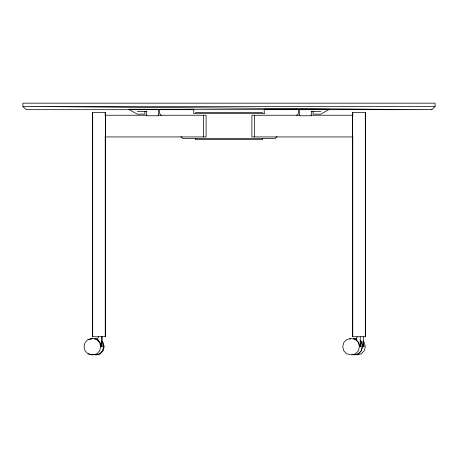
<?xml version="1.0" encoding="UTF-8"?>
<svg xmlns="http://www.w3.org/2000/svg" width="458" height="458" viewBox="0 0 458 458"><rect width="100%" height="100%" fill="white"/><g stroke="black" fill="none" stroke-linecap="round" stroke-linejoin="round"><path stroke-width="0.69" d="M362.267 346.695L361.248 350.759L358.402 353.811L354.538 354.83M101.315 346.695L100.09 342.624L97.451 339.578L98.464 336.727M360.028 346.695L358.809 342.624L356.164 339.578L357.183 336.727M277.027 136.501L275.081 138.585L182.919 138.585L180.973 136.501M296.481 115.674L298.421 113.59L298.421 110.292M431.848 109.68L435.1 106.422L435.1 103.17L22.9 103.17L22.9 106.422L26.152 109.68L431.848 109.68L22.9 106.422L435.1 106.422M91.755 338.559L87.89 339.578L85.045 342.624L84.026 346.695L85.045 350.759L87.89 353.811L91.755 354.83L94.886 354.492M88.514 339.578L92.379 338.559M91.045 339.069L92.974 338.559L96.838 339.578L99.684 342.624L100.703 346.695L99.684 350.759L96.838 353.811L92.974 354.83M95.819 354.83L99.684 353.811L102.535 350.759L103.548 346.695L102.535 342.624L101.584 341.611M350.467 338.559L346.603 339.578L343.758 342.624L342.739 346.695L343.758 350.759L346.603 353.811L351.687 354.83L355.551 353.811L358.402 350.759L359.415 346.695L358.402 342.624L355.551 339.578L351.687 338.559L349.757 339.069M159.579 109.25L193.768 109.25L193.768 113.59L264.249 113.59M264.232 109.25L298.421 109.25M137.234 111.42L146.932 111.42M311.068 111.42L320.766 111.42M195.371 112.553L262.629 112.553M105.002 115.239L147.081 115.239M158.09 115.239L206.106 115.239L206.106 136.936L105.002 136.936M299.91 115.239L251.894 115.239L251.894 136.936L352.998 136.936M310.919 115.239L352.998 115.239M97.451 339.578L98.728 340.449M356.164 339.578L356.57 339.578M100.222 346.695L102.329 346.695L101.481 343.305M359.639 346.695L361.047 346.695L360.2 343.305M361.969 346.695L364.081 346.695L363.062 342.624M354.721 338.559L356.656 339.069M353.318 338.559L356.536 339.407M354.418 354.32L357.572 354.83L361.436 353.811L364.282 350.759L365.301 346.695L364.282 342.624L362.856 341.101M352.213 354.492L353.502 354.83M352.03 354.492L354.721 354.83L358.585 353.811L361.436 350.759L362.45 346.695L361.436 342.624L360.011 341.101M95.224 338.559L97.159 339.069M94.6 338.559L97.823 339.407M93.936 354.492L95.224 354.83M93.312 354.492L96.443 354.83L100.308 353.811L103.159 350.759L104.172 346.695L103.159 342.624L101.733 341.101M88.514 353.811L92.379 354.83M360.91 340.884L362.221 342.189M161.519 115.674L159.579 113.59L159.579 110.292M360.08 340.592L361.843 342.624L363.062 346.695M360.165 345.338L360.435 346.695L360.234 336.727M101.447 345.338L101.722 346.695L101.516 336.727M363.263 336.727L363.469 346.695M102.14 336.727L102.271 343.134M365.312 112.393L365.312 336.727M352.757 112.393L352.757 115.966M352.757 136.684L352.757 336.727M352.351 115.239L352.351 136.936M313.095 111.42L313.095 114.139L320.766 114.139L329.416 109.25L299.658 109.25L299.658 115.759L311.314 115.759L311.314 111.42M264.232 110.292L264.232 113.59M262.629 138.585L262.629 139.627L195.371 139.627L195.371 138.585M254.488 115.239L254.488 136.936M203.512 115.239L203.512 136.936M146.686 111.42L146.686 115.759L158.342 115.759L158.342 109.25L128.583 109.25L137.234 114.139L144.905 114.139L144.905 111.42M105.649 115.239L105.649 136.936M105.243 112.393L105.243 115.966M105.243 136.684L105.243 336.727M92.688 112.393L92.688 336.727M105.54 112.393L92.39 112.393L92.39 336.727L105.54 336.727L105.54 112.393M365.61 112.393L352.46 112.393L352.46 336.727L365.61 336.727L365.61 112.393"/></g></svg>
